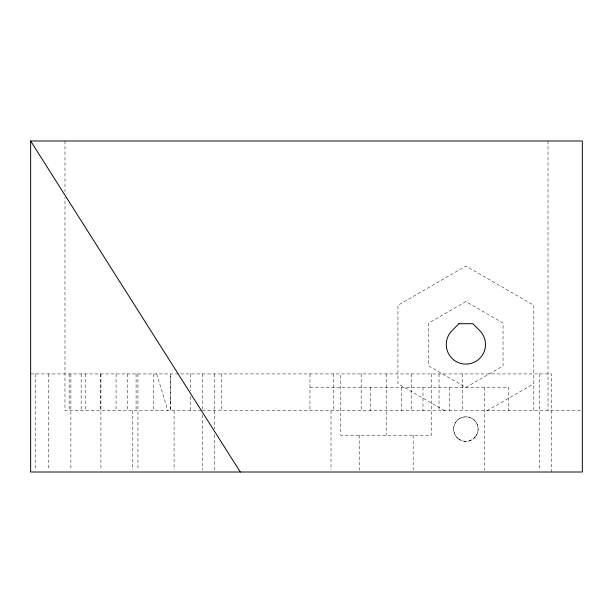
<?xml version="1.0" encoding="UTF-8"?>
<svg xmlns="http://www.w3.org/2000/svg" width="613" height="613" viewBox="0 0 613 613"><rect width="100%" height="100%" fill="white"/><g stroke="black" fill="none" stroke-linecap="round" stroke-linejoin="round"><path stroke-width="0.46" stroke-dasharray="3.06 2.3" d="M487.082 410.71L533.816 383.73M30.65 373.93L551.577 373.93L551.577 472.01M309.956 387.416L508.79 387.416L508.79 410.71M201.332 410.71L64.978 410.71L64.978 197.317M202.29 410.71L582.35 410.71M444.678 410.71L397.944 383.73L397.944 305.282L465.88 266.065L533.816 305.282L533.816 410.71M156.706 373.93L167.87 410.71M548.022 140.99L548.022 410.71M539.317 373.93L539.317 470.102M484.27 387.416L484.27 470.11M462.409 373.93L462.424 410.71M449.467 387.416L449.467 410.71M439.031 373.93L439.031 410.71M431.636 373.93L431.636 435.23L340.744 435.23L340.744 373.93M422.97 387.416L422.97 410.71M413.162 435.23L413.162 470.125M411.208 373.93L411.208 410.71M401.638 387.416L401.638 410.71M386.19 373.93L386.19 435.23M370.742 387.416L370.742 410.71M361.172 373.93L361.172 410.71M359.218 435.23L359.218 470.125M333.349 373.93L333.349 410.71M331.02 410.71L331.02 470.094M309.971 373.93L309.956 410.71M221.308 373.93L221.308 410.71M214.55 410.71L214.55 428.908M214.55 434.655L214.55 470.094M214.381 373.93L214.381 410.71M202.29 373.93L202.29 410.112M202.29 414.878L202.29 470.102M190.413 373.93L190.413 390.902M190.413 396.565L190.413 410.71M174.092 410.71L174.092 470.094M153.25 373.93L153.25 410.71M137.948 373.93L137.948 470.102M136.086 373.93L136.086 410.71M132.408 410.71L132.408 470.094M127.32 373.93L127.32 410.71M116.087 373.93L116.087 410.71M100.923 373.93L100.923 470.102M100.731 373.93L100.731 410.71M85.192 373.93L85.192 410.71M81.146 373.93L81.146 410.71M70.893 373.93L70.893 470.102M69.146 373.93L69.146 410.71M64.978 140.99L64.978 191.585M48.764 373.93L48.764 470.102M35.217 373.93L35.217 470.102M170.445 401.4L170.414 410.71L170.414 373.93L170.445 401.4M465.88 301.596L428.717 323.051L428.717 365.961L465.88 387.416L503.043 365.961L503.043 323.051L465.88 301.596M458.003 438.494A12.26 12.26 0 0 0 477.956 431.23A12.26 12.26 0 0 0 461.689 417.576A12.26 12.26 0 0 0 458.003 438.494M475.259 436.992A12.268 12.252 -90 0 0 468.01 417.016A12.268 12.252 -90 0 0 454.371 433.291A12.268 12.252 -90 0 0 475.259 436.992"/><path stroke-width="0.92" d="M30.65 140.99L582.35 140.99L582.35 472.01L30.65 472.01L30.65 140.99L240.296 472.01M458.945 323.702L452.011 330.637A19.616 19.616 0 0 0 452.011 358.375A19.616 19.616 0 0 0 479.749 358.375A19.616 19.616 0 0 0 479.749 330.637L472.815 323.702L458.945 323.702"/></g></svg>
